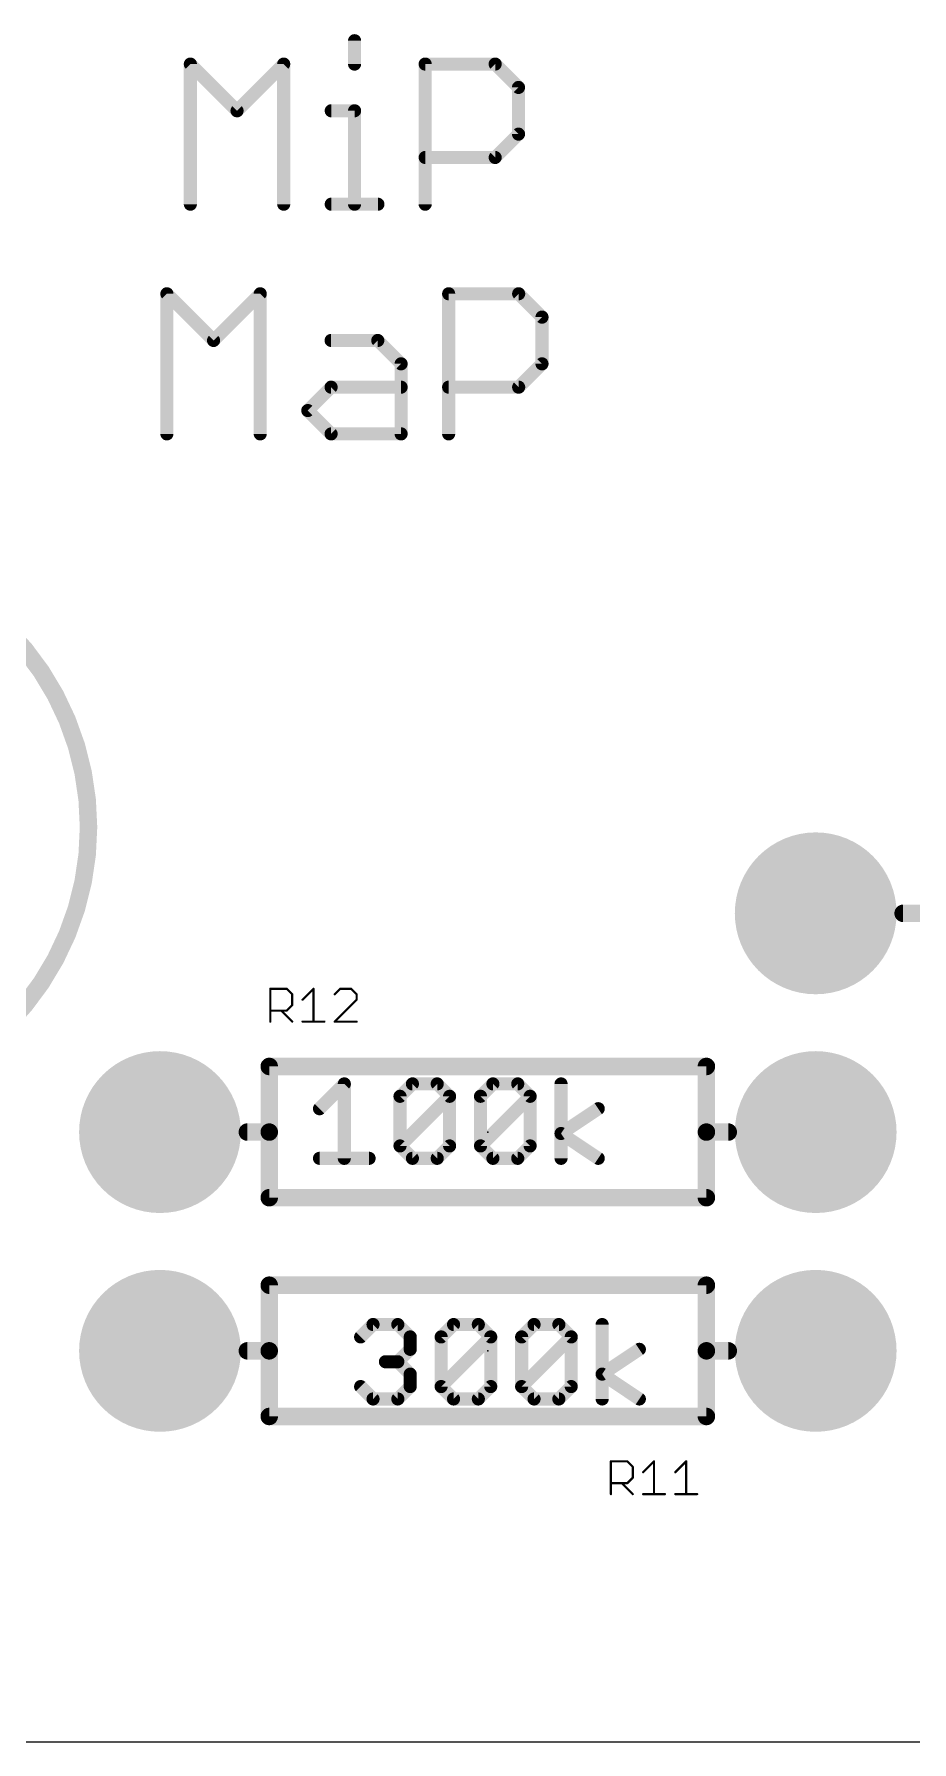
# Model space of a CAD drawing. Extents: x 0 to 100, y 0 to 40.
# Drawn here: x 28.75 to 38.95, y 0 to 19.83 of the extents above; entities that cross this region are included whole.
import ezdxf

# ---------------------------------------------------------------- set-up
doc = ezdxf.new("R2010")
doc.units = 0
for name, color, linetype in [('17', 82, 'CONTINUOUS'), ('20', 7, 'CONTINUOUS'), ('21', 253, 'CONTINUOUS'), ('23', 7, 'CONTINUOUS'), ('25', 253, 'CONTINUOUS')]:
    doc.layers.add(name, color=color, linetype=linetype)

# ---------------------------------------------------------------- blocks, each defined once
blk = doc.blocks.new('ROUNDP')
at = {"const_width": 0.5}
blk.add_lwpolyline([(0, -0.25, 1), (0, 0.25, 1), (0, -0.25)], format="xyb", dxfattribs=at)

msp = doc.modelspace()

# ---------------------------------------------------------------- linework, layer by layer
at = {"layer": '20'}
msp.add_line((20, 0), (91, 0), dxfattribs=at)
at = {"layer": '21'}
for points, const_width in [([(26.13, 7.37, 1), (26.13, 13.87, 1), (26.13, 7.37)], 0.2032), ([(38.846, 9.6708, 1), (38.846, 9.5692)], 0.1016), ([(31.48, 7.8928, 1), (31.48, 7.7912)], 0.1016), ([(31.5308, 7.842, 1), (31.4292, 7.842)], 0.1016), ([(36.6108, 7.842, 1), (36.5092, 7.842)], 0.1016), ([(36.56, 7.7912, 1), (36.56, 7.8928)], 0.1016), ([(32.3904, 7.6395, 1), (32.3142, 7.6395)], 0.0762), ([(32.3793, 7.6126, 1), (32.3254, 7.6665)], 0.0762), ([(33.0378, 7.4955, 1), (32.9616, 7.4955)], 0.0762), ([(32.9728, 7.5224, 1), (33.0267, 7.4685)], 0.0762), ([(33.1438, 7.6776, 1), (33.1438, 7.6014)], 0.0762), ([(33.1707, 7.6126, 1), (33.1168, 7.6665)], 0.0762), ([(33.4588, 7.6665, 1), (33.4049, 7.6126)], 0.0762), ([(33.4319, 7.6014, 1), (33.4319, 7.6776)], 0.0762), ([(33.614, 7.4955, 1), (33.5378, 7.4955)], 0.0762), ([(33.6029, 7.4685, 1), (33.549, 7.5224)], 0.0762), ([(33.549, 7.4685, 1), (33.6029, 7.5224)], 0.0762), ([(33.9733, 7.4955, 1), (33.8971, 7.4955)], 0.0762), ([(33.9083, 7.5224, 1), (33.9622, 7.4685)], 0.0762), ([(34.0793, 7.6776, 1), (34.0793, 7.6014)], 0.0762), ([(34.1062, 7.6126, 1), (34.0524, 7.6665)], 0.0762), ([(34.3943, 7.6665, 1), (34.3405, 7.6126)], 0.0762), ([(34.3674, 7.6014, 1), (34.3674, 7.6776)], 0.0762), ([(34.5496, 7.4955, 1), (34.4734, 7.4955)], 0.0762), ([(34.5384, 7.4685, 1), (34.4845, 7.5224)], 0.0762), ([(34.4845, 7.4685, 1), (34.5384, 7.5224)], 0.0762), ([(34.9089, 7.6395, 1), (34.8327, 7.6395)], 0.0762), ([(32.0373, 7.3784, 1), (32.0911, 7.3245)], 0.0762), ([(35.3241, 7.3197, 1), (35.2818, 7.3831)], 0.0762), ([(31.226, 7.1308, 1), (31.226, 7.0292)], 0.1016), ([(31.5308, 7.08, 1), (31.4292, 7.08)], 0.1016), ([(31.48, 7.0292, 1), (31.48, 7.1308)], 0.1016), ([(34.8919, 7.095, 1), (34.8496, 7.0316)], 0.0762), ([(36.6108, 7.08, 1), (36.5092, 7.08)], 0.1016), ([(36.56, 7.1308, 1), (36.56, 7.0292)], 0.1016), ([(36.814, 7.0292, 1), (36.814, 7.1308)], 0.1016), ([(31.4292, 7.08, 1), (31.5308, 7.08)], 0.1016), ([(33.0267, 6.9462, 1), (32.9728, 6.8923)], 0.0762), ([(32.9728, 6.9462, 1), (33.0267, 6.8923)], 0.0762), ([(32.9616, 6.9193, 1), (33.0378, 6.9193)], 0.0762), ([(33.5378, 6.9193, 1), (33.614, 6.9193)], 0.0762), ([(33.6029, 6.8923, 1), (33.549, 6.9462)], 0.0762), ([(33.9622, 6.9462, 1), (33.9083, 6.8923)], 0.0762), ([(33.9083, 6.9462, 1), (33.9622, 6.8923)], 0.0762), ([(33.8971, 6.9193, 1), (33.9733, 6.9193)], 0.0762), ([(34.4734, 6.9193, 1), (34.5496, 6.9193)], 0.0762), ([(34.5384, 6.8923, 1), (34.4845, 6.9462)], 0.0762), ([(34.8496, 7.095, 1), (34.8919, 7.0316)], 0.0762), ([(36.5092, 7.08, 1), (36.6108, 7.08)], 0.1016), ([(32.0642, 6.8133, 1), (32.0642, 6.7371)], 0.0762), ([(32.3142, 6.7752, 1), (32.3904, 6.7752)], 0.0762), ([(32.6404, 6.7371, 1), (32.6404, 6.8133)], 0.0762), ([(33.1438, 6.8133, 1), (33.1438, 6.7371)], 0.0762), ([(33.1168, 6.7483, 1), (33.1707, 6.8021)], 0.0762), ([(33.4049, 6.8021, 1), (33.4588, 6.7483)], 0.0762), ([(33.4319, 6.7371, 1), (33.4319, 6.8133)], 0.0762), ([(34.0793, 6.8133, 1), (34.0793, 6.7371)], 0.0762), ([(34.0524, 6.7483, 1), (34.1062, 6.8021)], 0.0762), ([(34.3405, 6.8021, 1), (34.3943, 6.7483)], 0.0762), ([(34.3674, 6.7371, 1), (34.3674, 6.8133)], 0.0762), ([(34.8327, 6.7752, 1), (34.9089, 6.7752)], 0.0762), ([(35.2818, 6.7435, 1), (35.3241, 6.8069)], 0.0762), ([(31.48, 6.3688, 1), (31.48, 6.2672)], 0.1016), ([(31.4292, 6.318, 1), (31.5308, 6.318)], 0.1016), ([(36.5092, 6.318, 1), (36.6108, 6.318)], 0.1016), ([(36.56, 6.2672, 1), (36.56, 6.3688)], 0.1016), ([(31.5308, 5.302, 1), (31.4292, 5.302)], 0.1016), ([(31.48, 5.3528, 1), (31.48, 5.2512)], 0.1016), ([(36.6108, 5.302, 1), (36.5092, 5.302)], 0.1016), ([(36.56, 5.2512, 1), (36.56, 5.3528)], 0.1016), ([(32.5151, 4.7284, 1), (32.569, 4.6745)], 0.0762), ([(32.6861, 4.8836, 1), (32.6861, 4.8074)], 0.0762), ([(32.713, 4.8186, 1), (32.6592, 4.8725)], 0.0762), ([(33.0012, 4.8725, 1), (32.9473, 4.8186)], 0.0762), ([(32.9742, 4.8074, 1), (32.9742, 4.8836)], 0.0762), ([(33.1564, 4.7015, 1), (33.0802, 4.7015)], 0.0762), ([(33.0913, 4.6745, 1), (33.1452, 4.7284)], 0.0762), ([(33.4506, 4.7284, 1), (33.5045, 4.6745)], 0.0762), ([(33.5157, 4.7015, 1), (33.4395, 4.7015)], 0.0762), ([(33.6216, 4.8836, 1), (33.6216, 4.8074)], 0.0762), ([(33.6486, 4.8186, 1), (33.5947, 4.8725)], 0.0762), ([(33.9367, 4.8725, 1), (33.8828, 4.8186)], 0.0762), ([(33.9097, 4.8074, 1), (33.9097, 4.8836)], 0.0762), ([(34.0919, 4.7015, 1), (34.0157, 4.7015)], 0.0762), ([(34.0807, 4.6745, 1), (34.0268, 4.7284)], 0.0762), ([(34.0268, 4.6745, 1), (34.0807, 4.7284)], 0.0762), ([(34.3861, 4.7284, 1), (34.44, 4.6745)], 0.0762), ([(34.4512, 4.7015, 1), (34.375, 4.7015)], 0.0762), ([(34.5571, 4.8836, 1), (34.5571, 4.8074)], 0.0762), ([(34.5841, 4.8186, 1), (34.5302, 4.8725)], 0.0762), ([(34.8722, 4.8725, 1), (34.8183, 4.8186)], 0.0762), ([(34.8453, 4.8074, 1), (34.8453, 4.8836)], 0.0762), ([(35.0274, 4.7015, 1), (34.9512, 4.7015)], 0.0762), ([(35.0162, 4.6745, 1), (34.9624, 4.7284)], 0.0762), ([(34.9624, 4.6745, 1), (35.0162, 4.7284)], 0.0762), ([(35.3867, 4.8455, 1), (35.3105, 4.8455)], 0.0762), ([(31.226, 4.5908, 1), (31.226, 4.4892)], 0.1016), ([(31.5308, 4.54, 1), (31.4292, 4.54)], 0.1016), ([(31.4292, 4.54, 1), (31.5308, 4.54)], 0.1016), ([(31.48, 4.4892, 1), (31.48, 4.5908)], 0.1016), ([(33.0802, 4.5574, 1), (33.1564, 4.5574)], 0.0762), ([(33.1452, 4.5305, 1), (33.0913, 4.5844)], 0.0762), ([(35.8019, 4.5257, 1), (35.7596, 4.5891)], 0.0762), ([(36.6108, 4.54, 1), (36.5092, 4.54)], 0.1016), ([(36.56, 4.5908, 1), (36.56, 4.4892)], 0.1016), ([(36.5092, 4.54, 1), (36.6108, 4.54)], 0.1016), ([(36.814, 4.4892, 1), (36.814, 4.5908)], 0.1016), ([(32.8302, 4.4515, 1), (32.8302, 4.3753)], 0.0762), ([(33.0012, 4.4403, 1), (32.9473, 4.3864)], 0.0762), ([(32.9473, 4.4403, 1), (33.0012, 4.3864)], 0.0762), ([(32.9742, 4.3753, 1), (32.9742, 4.4515)], 0.0762), ([(32.569, 4.1522, 1), (32.5151, 4.0983)], 0.0762), ([(33.1564, 4.2693, 1), (33.0802, 4.2693)], 0.0762), ([(33.0913, 4.2424, 1), (33.1452, 4.2963)], 0.0762), ([(33.1452, 4.0983, 1), (33.0913, 4.1522)], 0.0762), ([(33.5045, 4.1522, 1), (33.4506, 4.0983)], 0.0762), ([(33.4506, 4.1522, 1), (33.5045, 4.0983)], 0.0762), ([(34.0807, 4.0983, 1), (34.0268, 4.1522)], 0.0762), ([(34.44, 4.1522, 1), (34.3861, 4.0983)], 0.0762), ([(34.3861, 4.1522, 1), (34.44, 4.0983)], 0.0762), ([(35.0162, 4.0983, 1), (34.9624, 4.1522)], 0.0762), ([(35.3697, 4.301, 1), (35.3275, 4.2376)], 0.0762), ([(35.3275, 4.301, 1), (35.3697, 4.2376)], 0.0762), ([(32.6861, 4.0193, 1), (32.6861, 3.9431)], 0.0762), ([(32.6592, 3.9543, 1), (32.713, 4.0081)], 0.0762), ([(32.9473, 4.0081, 1), (33.0012, 3.9543)], 0.0762), ([(32.9742, 3.9431, 1), (32.9742, 4.0193)], 0.0762), ([(33.0802, 4.1253, 1), (33.1564, 4.1253)], 0.0762), ([(33.4395, 4.1253, 1), (33.5157, 4.1253)], 0.0762), ([(33.6216, 4.0193, 1), (33.6216, 3.9431)], 0.0762), ([(33.5947, 3.9543, 1), (33.6486, 4.0081)], 0.0762), ([(33.8828, 4.0081, 1), (33.9367, 3.9543)], 0.0762), ([(33.9097, 3.9431, 1), (33.9097, 4.0193)], 0.0762), ([(34.0157, 4.1253, 1), (34.0919, 4.1253)], 0.0762), ([(34.375, 4.1253, 1), (34.4512, 4.1253)], 0.0762), ([(34.5571, 4.0193, 1), (34.5571, 3.9431)], 0.0762), ([(34.5302, 3.9543, 1), (34.5841, 4.0081)], 0.0762), ([(34.8183, 4.0081, 1), (34.8722, 3.9543)], 0.0762), ([(34.8453, 3.9431, 1), (34.8453, 4.0193)], 0.0762), ([(34.9512, 4.1253, 1), (35.0274, 4.1253)], 0.0762), ([(35.3105, 3.9812, 1), (35.3867, 3.9812)], 0.0762), ([(35.7596, 3.9495, 1), (35.8019, 4.0129)], 0.0762), ([(31.48, 3.8288, 1), (31.48, 3.7272)], 0.1016), ([(31.4292, 3.778, 1), (31.5308, 3.778)], 0.1016), ([(36.5092, 3.778, 1), (36.6108, 3.778)], 0.1016), ([(36.56, 3.7272, 1), (36.56, 3.8288)], 0.1016)]:
    msp.add_lwpolyline(points, format="xyb", dxfattribs=dict(at, const_width=const_width))
for points, const_width in [([(39.1, 9.62), (38.846, 9.62)], 0.2032), ([(31.48, 7.842), (36.56, 7.842)], 0.2032), ([(31.48, 7.08), (31.48, 7.842)], 0.2032), ([(36.56, 7.842), (36.56, 7.08)], 0.2032), ([(32.0642, 7.3514), (32.3523, 7.6395)], 0.1524), ([(32.3523, 7.6395), (32.3523, 6.7752)], 0.1524), ([(32.9997, 7.4955), (33.1438, 7.6395)], 0.1524), ([(32.9997, 6.9193), (32.9997, 7.4955)], 0.1524), ([(32.9997, 6.9193), (33.5759, 7.4955)], 0.1524), ([(33.1438, 7.6395), (33.4319, 7.6395)], 0.1524), ([(33.4319, 7.6395), (33.5759, 7.4955)], 0.1524), ([(33.5759, 7.4955), (33.5759, 6.9193)], 0.1524), ([(33.9352, 7.4955), (34.0793, 7.6395)], 0.1524), ([(33.9352, 6.9193), (33.9352, 7.4955)], 0.1524), ([(33.9352, 6.9193), (34.5115, 7.4955)], 0.1524), ([(34.0793, 7.6395), (34.3674, 7.6395)], 0.1524), ([(34.3674, 7.6395), (34.5115, 7.4955)], 0.1524), ([(34.5115, 7.4955), (34.5115, 6.9193)], 0.1524), ([(34.8708, 6.7752), (34.8708, 7.6395)], 0.1524), ([(34.8708, 7.0633), (35.3029, 7.3514)], 0.1524), ([(31.48, 7.08), (31.226, 7.08)], 0.2032), ([(31.48, 6.318), (31.48, 7.08)], 0.2032), ([(35.3029, 6.7752), (34.8708, 7.0633)], 0.1524), ([(36.56, 7.08), (36.56, 6.318)], 0.2032), ([(36.56, 7.08), (36.814, 7.08)], 0.2032), ([(33.1438, 6.7752), (32.9997, 6.9193)], 0.1524), ([(33.5759, 6.9193), (33.4319, 6.7752)], 0.1524), ([(34.0793, 6.7752), (33.9352, 6.9193)], 0.1524), ([(34.5115, 6.9193), (34.3674, 6.7752)], 0.1524), ([(32.0642, 6.7752), (32.6404, 6.7752)], 0.1524), ([(33.4319, 6.7752), (33.1438, 6.7752)], 0.1524), ([(34.3674, 6.7752), (34.0793, 6.7752)], 0.1524), ([(36.56, 6.318), (31.48, 6.318)], 0.2032), ([(31.48, 4.54), (31.48, 5.302)], 0.2032), ([(31.48, 5.302), (36.56, 5.302)], 0.2032), ([(36.56, 5.302), (36.56, 4.54)], 0.2032), ([(32.542, 4.7015), (32.6861, 4.8455)], 0.1524), ([(32.6861, 4.8455), (32.9742, 4.8455)], 0.1524), ([(32.9742, 4.8455), (33.1183, 4.7015)], 0.1524), ([(33.1183, 4.7015), (33.1183, 4.5574)], 0.1524), ([(33.4776, 4.7015), (33.6216, 4.8455)], 0.1524), ([(33.4776, 4.1253), (33.4776, 4.7015)], 0.1524), ([(33.4776, 4.1253), (34.0538, 4.7015)], 0.1524), ([(33.6216, 4.8455), (33.9097, 4.8455)], 0.1524), ([(33.9097, 4.8455), (34.0538, 4.7015)], 0.1524), ([(34.0538, 4.7015), (34.0538, 4.1253)], 0.1524), ([(34.4131, 4.7015), (34.5571, 4.8455)], 0.1524), ([(34.4131, 4.1253), (34.4131, 4.7015)], 0.1524), ([(34.4131, 4.1253), (34.9893, 4.7015)], 0.1524), ([(34.5571, 4.8455), (34.8453, 4.8455)], 0.1524), ([(34.8453, 4.8455), (34.9893, 4.7015)], 0.1524), ([(34.9893, 4.7015), (34.9893, 4.1253)], 0.1524), ([(35.3486, 3.9812), (35.3486, 4.8455)], 0.1524), ([(31.48, 4.54), (31.226, 4.54)], 0.2032), ([(31.48, 3.778), (31.48, 4.54)], 0.2032), ([(33.1183, 4.5574), (32.9742, 4.4134)], 0.1524), ([(35.3486, 4.2693), (35.7808, 4.5574)], 0.1524), ([(36.56, 4.54), (36.56, 3.778)], 0.2032), ([(36.56, 4.54), (36.814, 4.54)], 0.2032), ([(32.9742, 4.4134), (32.8302, 4.4134)], 0.1524), ([(32.9742, 4.4134), (33.1183, 4.2693)], 0.1524), ([(32.6861, 3.9812), (32.542, 4.1253)], 0.1524), ([(33.1183, 4.1253), (32.9742, 3.9812)], 0.1524), ([(33.1183, 4.2693), (33.1183, 4.1253)], 0.1524), ([(33.6216, 3.9812), (33.4776, 4.1253)], 0.1524), ([(34.0538, 4.1253), (33.9097, 3.9812)], 0.1524), ([(34.5571, 3.9812), (34.4131, 4.1253)], 0.1524), ([(34.9893, 4.1253), (34.8453, 3.9812)], 0.1524), ([(35.7808, 3.9812), (35.3486, 4.2693)], 0.1524), ([(32.9742, 3.9812), (32.6861, 3.9812)], 0.1524), ([(33.9097, 3.9812), (33.6216, 3.9812)], 0.1524), ([(34.8453, 3.9812), (34.5571, 3.9812)], 0.1524), ([(36.56, 3.778), (31.48, 3.778)], 0.2032)]:
    msp.add_lwpolyline(points, dxfattribs=dict(at, const_width=const_width))
at = {"layer": '23'}
for p in [(34.02, 7.08), (34.02, 4.54)]:
    msp.add_point(p, dxfattribs=at)
at = {"layer": '25'}
for points, const_width in [([(32.4716, 19.7519), (32.4716, 19.4807)], 0.1524), ([(30.5633, 17.8537), (30.5633, 19.4807)], 0.1524), ([(30.5633, 19.4807), (31.1057, 18.9384)], 0.1524), ([(31.1057, 18.9384), (31.648, 19.4807)], 0.1524), ([(31.648, 19.4807), (31.648, 17.8537)], 0.1524), ([(33.2919, 17.8537), (33.2919, 19.4807)], 0.1524), ([(33.2919, 19.4807), (34.1054, 19.4807)], 0.1524), ([(34.1054, 19.4807), (34.3766, 19.2095)], 0.1524), ([(34.3766, 19.2095), (34.3766, 18.6672)], 0.1524), ([(32.2005, 18.9384), (32.4716, 18.9384)], 0.1524), ([(32.4716, 18.9384), (32.4716, 17.8537)], 0.1524), ([(34.3766, 18.6672), (34.1054, 18.396)], 0.1524), ([(34.1054, 18.396), (33.2919, 18.396)], 0.1524), ([(32.2005, 17.8537), (32.7428, 17.8537)], 0.1524), ([(30.2905, 15.1867), (30.2905, 16.8137)], 0.1524), ([(30.2905, 16.8137), (30.8328, 16.2714)], 0.1524), ([(30.8328, 16.2714), (31.3751, 16.8137)], 0.1524), ([(31.3751, 16.8137), (31.3751, 15.1867)], 0.1524), ([(33.5648, 15.1867), (33.5648, 16.8137)], 0.1524), ([(33.5648, 16.8137), (34.3783, 16.8137)], 0.1524), ([(34.3783, 16.8137), (34.6494, 16.5425)], 0.1524), ([(34.6494, 16.5425), (34.6494, 16.0002)], 0.1524), ([(32.1988, 16.2714), (32.7411, 16.2714)], 0.1524), ([(32.7411, 16.2714), (33.0123, 16.0002)], 0.1524), ([(33.0123, 16.0002), (33.0123, 15.1867)], 0.1524), ([(34.6494, 16.0002), (34.3783, 15.729)], 0.1524), ([(31.9276, 15.4579), (32.1988, 15.729)], 0.1524), ([(32.1988, 15.729), (33.0123, 15.729)], 0.1524), ([(34.3783, 15.729), (33.5648, 15.729)], 0.1524), ([(32.1988, 15.1867), (31.9276, 15.4579)], 0.1524), ([(33.0123, 15.1867), (32.1988, 15.1867)], 0.1524), ([(31.4927, 8.3627), (31.4927, 8.744)], 0.0254), ([(31.4927, 8.744), (31.6834, 8.744)], 0.0254), ([(31.6834, 8.744), (31.7469, 8.6805)], 0.0254), ([(31.8669, 8.6169), (31.994, 8.744)], 0.0254), ([(31.994, 8.744), (31.994, 8.3627)], 0.0254), ([(32.3047, 8.744), (32.2411, 8.6805)], 0.0254), ([(32.4318, 8.744), (32.3047, 8.744)], 0.0254), ([(32.4953, 8.6805), (32.4318, 8.744)], 0.0254), ([(31.7469, 8.5534), (31.6834, 8.4898)], 0.0254), ([(31.7469, 8.6805), (31.7469, 8.5534)], 0.0254), ([(32.2411, 8.3627), (32.4953, 8.6169)], 0.0254), ([(32.4953, 8.6169), (32.4953, 8.6805)], 0.0254), ([(31.6834, 8.4898), (31.4927, 8.4898)], 0.0254), ([(31.6198, 8.4898), (31.7469, 8.3627)], 0.0254), ([(31.8669, 8.3627), (32.1211, 8.3627)], 0.0254), ([(32.4953, 8.3627), (32.2411, 8.3627)], 0.0254), ([(35.4501, 2.8763), (35.4501, 3.2576)], 0.0254), ([(35.4501, 3.2576), (35.6407, 3.2576)], 0.0254), ([(35.6407, 3.2576), (35.7043, 3.1941)], 0.0254), ([(35.7043, 3.1941), (35.7043, 3.067)], 0.0254), ([(35.8243, 3.1305), (35.9514, 3.2576)], 0.0254), ([(35.9514, 3.2576), (35.9514, 2.8763)], 0.0254), ([(36.1985, 3.1305), (36.3256, 3.2576)], 0.0254), ([(36.3256, 3.2576), (36.3256, 2.8763)], 0.0254), ([(35.6407, 3.0034), (35.4501, 3.0034)], 0.0254), ([(35.5772, 3.0034), (35.7043, 2.8763)], 0.0254), ([(35.7043, 3.067), (35.6407, 3.0034)], 0.0254), ([(35.8243, 2.8763), (36.0785, 2.8763)], 0.0254), ([(36.1985, 2.8763), (36.4527, 2.8763)], 0.0254)]:
    msp.add_lwpolyline(points, dxfattribs=dict(at, const_width=const_width))
for points, const_width in [([(32.5097, 19.7519, 1), (32.4335, 19.7519)], 0.0762), ([(30.6014, 19.4807, 1), (30.5252, 19.4807)], 0.0762), ([(30.5903, 19.5076, 1), (30.5364, 19.4537)], 0.0762), ([(31.6861, 19.4807, 1), (31.6099, 19.4807)], 0.0762), ([(31.6749, 19.4537, 1), (31.621, 19.5076)], 0.0762), ([(32.4335, 19.4807, 1), (32.5097, 19.4807)], 0.0762), ([(33.33, 19.4807, 1), (33.2538, 19.4807)], 0.0762), ([(33.2919, 19.5188, 1), (33.2919, 19.4426)], 0.0762), ([(34.1323, 19.5076, 1), (34.0785, 19.4537)], 0.0762), ([(34.1054, 19.4426, 1), (34.1054, 19.5188)], 0.0762), ([(34.4147, 19.2095, 1), (34.3385, 19.2095)], 0.0762), ([(34.3496, 19.1826, 1), (34.4035, 19.2365)], 0.0762), ([(31.0787, 18.9653, 1), (31.1326, 18.9114)], 0.0762), ([(31.0787, 18.9114, 1), (31.1326, 18.9653)], 0.0762), ([(32.2005, 18.9765, 1), (32.2005, 18.9003)], 0.0762), ([(32.5097, 18.9384, 1), (32.4335, 18.9384)], 0.0762), ([(32.4716, 18.9003, 1), (32.4716, 18.9765)], 0.0762), ([(34.3385, 18.6672, 1), (34.4147, 18.6672)], 0.0762), ([(34.4035, 18.6403, 1), (34.3496, 18.6941)], 0.0762), ([(33.2919, 18.4341, 1), (33.2919, 18.3579)], 0.0762), ([(34.0785, 18.423, 1), (34.1324, 18.3691)], 0.0762), ([(34.1054, 18.3579, 1), (34.1054, 18.4341)], 0.0762), ([(30.5252, 17.8537, 1), (30.6014, 17.8537)], 0.0762), ([(31.6099, 17.8537, 1), (31.6861, 17.8537)], 0.0762), ([(32.2005, 17.8918, 1), (32.2005, 17.8156)], 0.0762), ([(32.4335, 17.8537, 1), (32.5097, 17.8537)], 0.0762), ([(32.7428, 17.8156, 1), (32.7428, 17.8918)], 0.0762), ([(33.2538, 17.8537, 1), (33.33, 17.8537)], 0.0762), ([(30.3174, 16.8406, 1), (30.2635, 16.7867)], 0.0762), ([(30.3286, 16.8137, 1), (30.2524, 16.8137)], 0.0762), ([(31.4132, 16.8137, 1), (31.337, 16.8137)], 0.0762), ([(31.4021, 16.7867, 1), (31.3482, 16.8406)], 0.0762), ([(33.6029, 16.8137, 1), (33.5267, 16.8137)], 0.0762), ([(33.5648, 16.8518, 1), (33.5648, 16.7756)], 0.0762), ([(34.4052, 16.8406, 1), (34.3513, 16.7867)], 0.0762), ([(34.3783, 16.7756, 1), (34.3783, 16.8518)], 0.0762), ([(34.6875, 16.5425, 1), (34.6113, 16.5425)], 0.0762), ([(34.6225, 16.5156, 1), (34.6764, 16.5695)], 0.0762), ([(30.8058, 16.2983, 1), (30.8597, 16.2444)], 0.0762), ([(30.8058, 16.2444, 1), (30.8597, 16.2983)], 0.0762), ([(32.1988, 16.3095, 1), (32.1988, 16.2333)], 0.0762), ([(32.7681, 16.2983, 1), (32.7142, 16.2444)], 0.0762), ([(32.7411, 16.2333, 1), (32.7411, 16.3095)], 0.0762), ([(33.0504, 16.0002, 1), (32.9742, 16.0002)], 0.0762), ([(32.9853, 15.9733, 1), (33.0392, 16.0271)], 0.0762), ([(34.6764, 15.9733, 1), (34.6225, 16.0271)], 0.0762), ([(34.6113, 16.0002, 1), (34.6875, 16.0002)], 0.0762), ([(32.1988, 15.7671, 1), (32.1988, 15.6909)], 0.0762), ([(32.2257, 15.7021, 1), (32.1718, 15.756)], 0.0762), ([(33.0123, 15.6909, 1), (33.0123, 15.7671)], 0.0762), ([(33.5648, 15.7671, 1), (33.5648, 15.6909)], 0.0762), ([(34.3513, 15.756, 1), (34.4052, 15.7021)], 0.0762), ([(34.3783, 15.6909, 1), (34.3783, 15.7671)], 0.0762), ([(31.9546, 15.4848, 1), (31.9007, 15.4309)], 0.0762), ([(31.9007, 15.4848, 1), (31.9546, 15.4309)], 0.0762), ([(30.2524, 15.1867, 1), (30.3286, 15.1867)], 0.0762), ([(31.337, 15.1867, 1), (31.4132, 15.1867)], 0.0762), ([(32.1988, 15.2248, 1), (32.1988, 15.1486)], 0.0762), ([(32.1718, 15.1598, 1), (32.2257, 15.2136)], 0.0762), ([(32.9742, 15.1867, 1), (33.0504, 15.1867)], 0.0762), ([(33.0123, 15.1486, 1), (33.0123, 15.2248)], 0.0762), ([(33.5267, 15.1867, 1), (33.6029, 15.1867)], 0.0762), ([(31.4927, 8.7504, 1), (31.4927, 8.7377)], 0.0127), ([(31.4991, 8.744, 1), (31.4864, 8.744)], 0.0127), ([(31.6879, 8.7485, 1), (31.6789, 8.7395)], 0.0127), ([(31.6834, 8.7377, 1), (31.6834, 8.7504)], 0.0127), ([(32.0004, 8.744, 1), (31.9877, 8.744)], 0.0127), ([(31.9985, 8.7395, 1), (31.9895, 8.7485)], 0.0127), ([(32.3047, 8.7504, 1), (32.3047, 8.7377)], 0.0127), ([(32.3092, 8.7395, 1), (32.3002, 8.7485)], 0.0127), ([(32.4363, 8.7485, 1), (32.4273, 8.7395)], 0.0127), ([(32.4318, 8.7377, 1), (32.4318, 8.7504)], 0.0127), ([(31.7533, 8.6805, 1), (31.7406, 8.6805)], 0.0127), ([(31.7406, 8.5534, 1), (31.7533, 8.5534)], 0.0127), ([(31.7424, 8.676, 1), (31.7514, 8.685)], 0.0127), ([(31.7514, 8.5489, 1), (31.7424, 8.5579)], 0.0127), ([(31.8624, 8.6214, 1), (31.8714, 8.6124)], 0.0127), ([(32.2366, 8.685, 1), (32.2456, 8.676)], 0.0127), ([(32.5017, 8.6805, 1), (32.489, 8.6805)], 0.0127), ([(32.489, 8.6169, 1), (32.5017, 8.6169)], 0.0127), ([(32.4908, 8.676, 1), (32.4998, 8.685)], 0.0127), ([(32.4998, 8.6124, 1), (32.4908, 8.6214)], 0.0127), ([(31.4927, 8.4962, 1), (31.4927, 8.4835)], 0.0127), ([(31.4864, 8.3627, 1), (31.4991, 8.3627)], 0.0127), ([(31.6243, 8.4943, 1), (31.6153, 8.4853)], 0.0127), ([(31.6789, 8.4943, 1), (31.6879, 8.4853)], 0.0127), ([(31.6834, 8.4835, 1), (31.6834, 8.4962)], 0.0127), ([(31.7424, 8.3582, 1), (31.7514, 8.3672)], 0.0127), ([(31.8669, 8.369, 1), (31.8669, 8.3564)], 0.0127), ([(31.9877, 8.3627, 1), (32.0004, 8.3627)], 0.0127), ([(32.1211, 8.3564, 1), (32.1211, 8.369)], 0.0127), ([(32.2366, 8.3672, 1), (32.2456, 8.3582)], 0.0127), ([(32.2411, 8.369, 1), (32.2411, 8.3564)], 0.0127), ([(32.4953, 8.3564, 1), (32.4953, 8.369)], 0.0127), ([(35.4564, 3.2576, 1), (35.4437, 3.2576)], 0.0127), ([(35.4501, 3.264, 1), (35.4501, 3.2513)], 0.0127), ([(35.6452, 3.2621, 1), (35.6363, 3.2531)], 0.0127), ([(35.6407, 3.2513, 1), (35.6407, 3.264)], 0.0127), ([(35.7106, 3.1941, 1), (35.6979, 3.1941)], 0.0127), ([(35.6998, 3.1896, 1), (35.7088, 3.1986)], 0.0127), ([(35.9577, 3.2576, 1), (35.945, 3.2576)], 0.0127), ([(35.9559, 3.2531, 1), (35.9469, 3.2621)], 0.0127), ([(36.3319, 3.2576, 1), (36.3192, 3.2576)], 0.0127), ([(36.3301, 3.2531, 1), (36.3211, 3.2621)], 0.0127), ([(35.4501, 3.0098, 1), (35.4501, 2.9971)], 0.0127), ([(35.5817, 3.0079, 1), (35.5727, 2.9989)], 0.0127), ([(35.6363, 3.0079, 1), (35.6452, 2.9989)], 0.0127), ([(35.6407, 2.9971, 1), (35.6407, 3.0098)], 0.0127), ([(35.6979, 3.067, 1), (35.7106, 3.067)], 0.0127), ([(35.7088, 3.0625, 1), (35.6998, 3.0715)], 0.0127), ([(35.8198, 3.135, 1), (35.8288, 3.126)], 0.0127), ([(36.194, 3.135, 1), (36.203, 3.126)], 0.0127), ([(35.4437, 2.8763, 1), (35.4564, 2.8763)], 0.0127), ([(35.6998, 2.8718, 1), (35.7088, 2.8808)], 0.0127), ([(35.8243, 2.8826, 1), (35.8243, 2.87)], 0.0127), ([(35.945, 2.8763, 1), (35.9577, 2.8763)], 0.0127), ([(36.0785, 2.87, 1), (36.0785, 2.8826)], 0.0127), ([(36.1985, 2.8826, 1), (36.1985, 2.87)], 0.0127), ([(36.3192, 2.8763, 1), (36.3319, 2.8763)], 0.0127), ([(36.4527, 2.87, 1), (36.4527, 2.8826)], 0.0127)]:
    msp.add_lwpolyline(points, format="xyb", dxfattribs=dict(at, const_width=const_width))

# ---------------------------------------------------------------- block references
at = {"layer": '17', "xscale": 1.8796, "yscale": 1.8796}
for p in [(37.83, 9.62), (37.83, 9.62), (30.21, 7.08), (30.21, 7.08), (37.83, 7.08), (37.83, 7.08)]:
    msp.add_blockref('ROUNDP', p, dxfattribs=at)
at = {"layer": '17', "xscale": 1.8796, "yscale": 1.8796, "rotation": 180}
for p in [(30.21, 4.54), (30.21, 4.54), (37.83, 4.54), (37.83, 4.54)]:
    msp.add_blockref('ROUNDP', p, dxfattribs=at)

doc.saveas('drawing.dxf')
